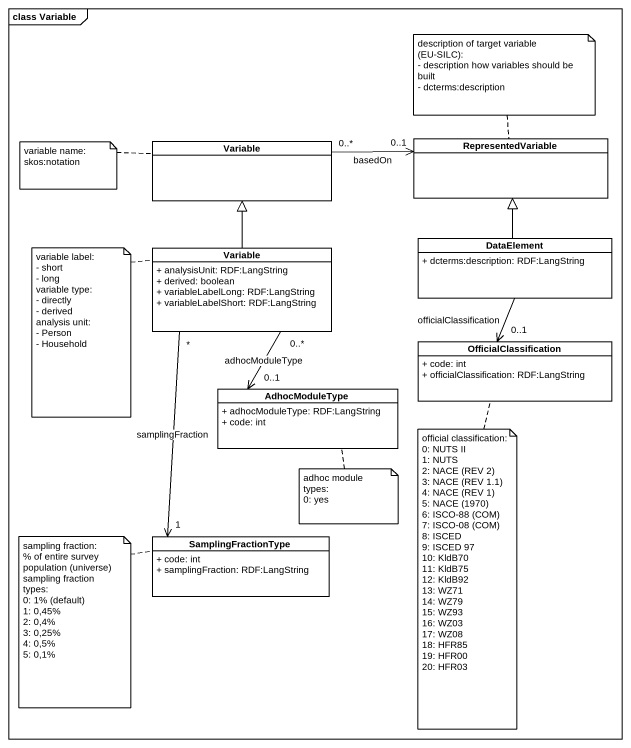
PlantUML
@startuml
mainframe class Variable
hide circle
hide empty members
skinparam classAttributeIconSize 0
class Variable #FFFFFF
class RepresentedVariable #FFFFFF
class "Variable" as Variable_2 {
  + analysisUnit: RDF:LangString
  + derived: boolean
  + variableLabelLong: RDF:LangString
  + variableLabelShort: RDF:LangString
}
class DataElement {
  + dcterms:description: RDF:LangString
}
class OfficialClassification {
  + code: int
  + officialClassification: RDF:LangString
}
class AdhocModuleType {
  + adhocModuleType: RDF:LangString
  + code: int
}
class SamplingFractionType {
  + code: int
  + samplingFraction: RDF:LangString
}
Variable "0..*" -right-> "0..1" RepresentedVariable : basedOn
Variable_2 -up-|> Variable
Variable_2 "0..*" --> "0..1" AdhocModuleType : adhocModuleType
Variable_2 "*" --> "1" SamplingFractionType : samplingFraction
DataElement -up-|> RepresentedVariable
DataElement --> "0..1" OfficialClassification : officialClassification
note top of RepresentedVariable
  description of target variable (EU-SILC):
  - description how variables should be built
  - dcterms:description
end note
note left of Variable
  variable name:
  skos:notation
end note
note left of Variable_2
  variable label:
  - short
  - long
  variable type:
  - directly
  - derived
  analysis unit:
  - Person
  - Household
end note
note bottom of OfficialClassification
  official classification:
  0: NUTS II
  1: NUTS
  2: NACE (REV 2)
  3: NACE (REV 1.1)
  4: NACE (REV 1)
  5: NACE (1970)
  6: ISCO-88 (COM)
  7: ISCO-08 (COM)
  8: ISCED
  9: ISCED 97
  10: KldB70
  11: KldB75
  12: KldB92
  13: WZ71
  14: WZ79
  15: WZ93
  16: WZ03
  17: WZ08
  18: HFR85
  19: HFR00
  20: HFR03
end note
note bottom of AdhocModuleType
  adhoc module types:
  0: yes
end note
note left of SamplingFractionType
  sampling fraction:
  % of entire survey population (universe)
  sampling fraction types:
  0: 1% (default)
  1: 0,45%
  2: 0,4%
  3: 0,25%
  4: 0,5%
  5: 0,1%
end note
@enduml
